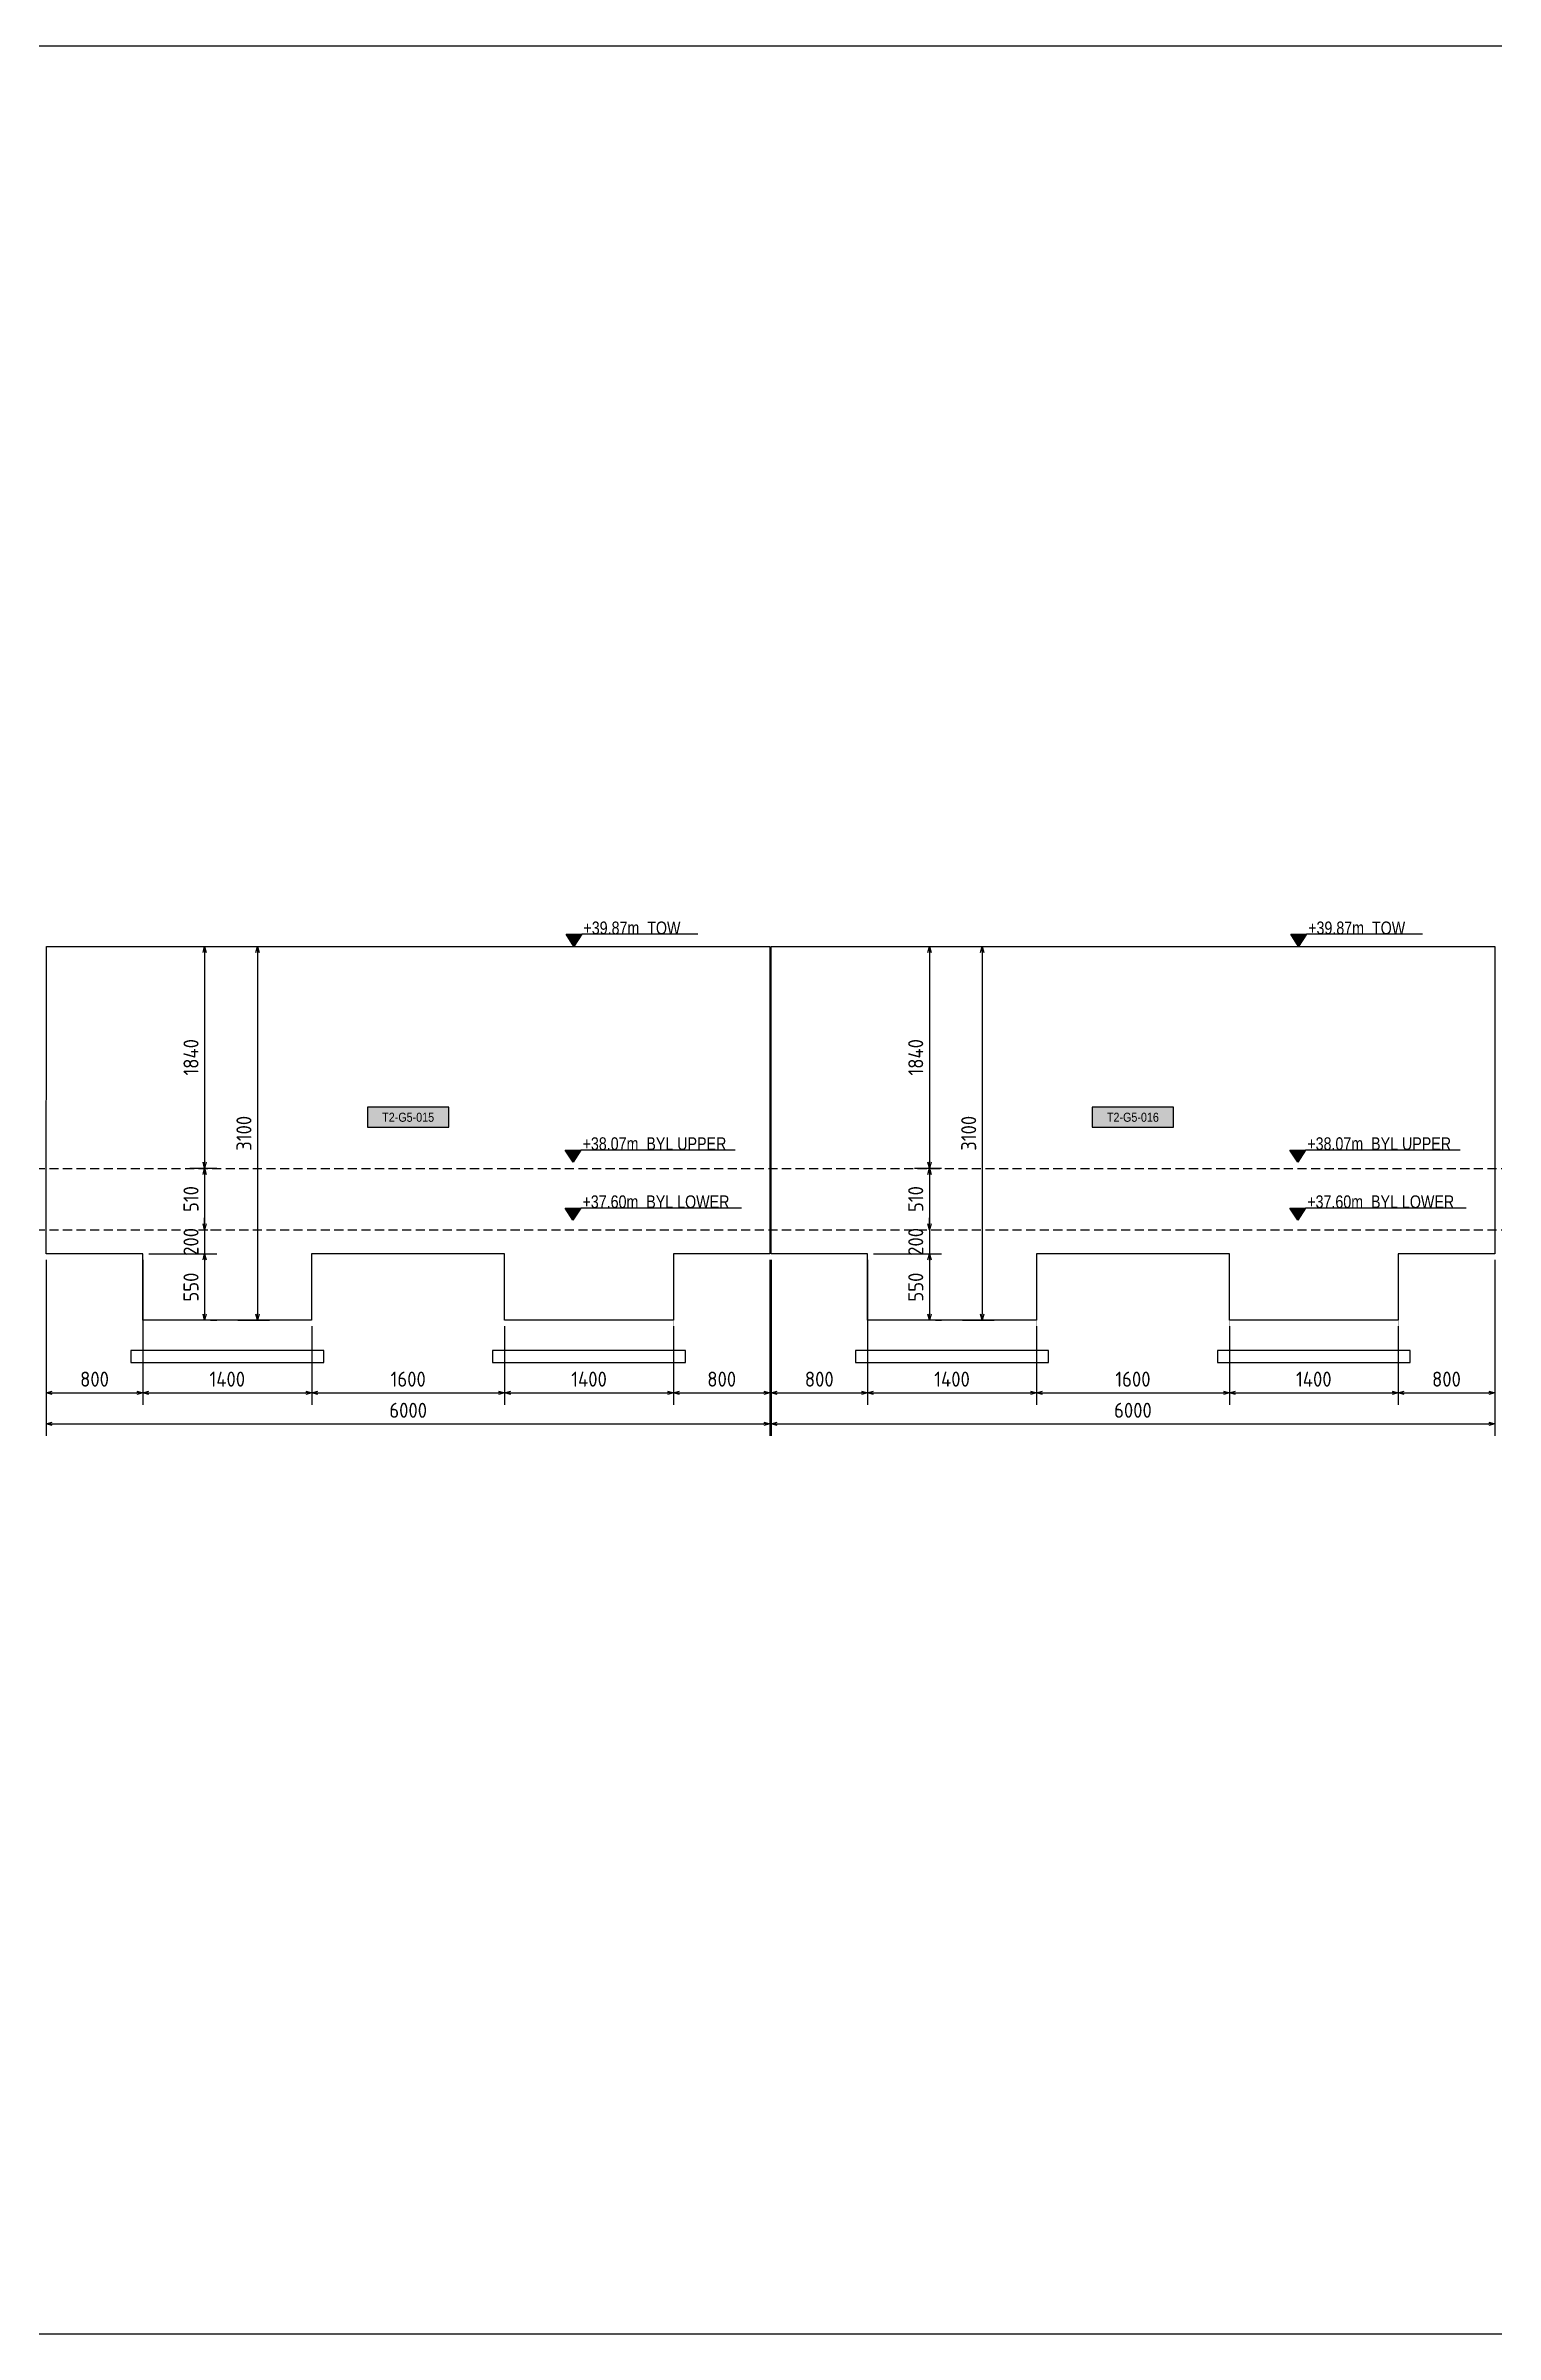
# Model space of a CAD drawing. Header units: centimetres. Extents: x -6122352 to 4157695, y -1694241 to 1947892.
# Drawn here: x 3408077 to 3420097, y 760801 to 779771 of the extents above; entities that cross this region are included whole.
import ezdxf
from ezdxf.enums import TextEntityAlignment as Align

# ---------------------------------------------------------------- set-up
doc = ezdxf.new("R2010")
doc.units = ezdxf.units.CM
doc.header["$MEASUREMENT"] = 0
doc.header["$PDMODE"] = 66
doc.header["$PDSIZE"] = 100
doc.linetypes.add('DASHED2', pattern=[0.375, 0.25, -0.125])
doc.linetypes.add('HIDDEN', pattern=[0.375, 0.25, -0.125])
for name, color, linetype in [('00-MI-DIM', 7, 'Continuous'), ('@MI-TYPE-02', 6, 'Continuous'), ('JML-Dimension', 1, 'Continuous'), ('PANEL-TAGS', 7, 'Continuous'), ('SECTION', 130, 'Continuous')]:
    doc.layers.add(name, color=color, linetype=linetype)
doc.styles.add('PANELTAG_STYLE', font='arial.ttf')
doc.styles.add('Schueco-BEMSTIL', font='isocpeur.ttf', dxfattribs={"width": 0.9})
doc.styles.add('txt-Pisa-std', font='arial.ttf', dxfattribs={"width": 0.8})
doc.dimstyles.new('MI- JWC-TXT-2.5 MM', dxfattribs={"dimscale": 1.5, "dimtxt": 2.5, "dimasz": 1, "dimexe": 2, "dimexo": 1, "dimgap": 1, "dimtad": 1, "dimdec": 0, "dimdsep": 46, "dimtxsty": 'Schueco-BEMSTIL', "dimblk": 'OPEN30', "dimcen": 0, "dimdle": 2, "dimclrd": 140, "dimclre": 8, "dimclrt": 40, "dimadec": 0, "dimazin": 2, "dimtfac": 1, "dimtdec": 0, "dimtix": 1, "dimtmove": 2, "dimatfit": 3, "dimldrblk": 'OPEN', "dimfxl": 2, "dimlwd": -1, "dimlwe": -1, "dimarcsym": 0})

# ---------------------------------------------------------------- blocks, each defined once
blk = doc.blocks.new('*U1106')
at = {"layer": 'JML-Dimension'}
h = blk.add_hatch(color=10, dxfattribs=at)
h.dxf.hatch_style = 1
h.paths.add_polyline_path([(0, 0), (-1.54, 2.37), (1.54, 2.37)])
blk.add_line((24.31, 2.37), (1.54, 2.37), dxfattribs=at)
blk.add_lwpolyline([(0, 0), (-1.54, 2.37), (1.54, 2.37), (0, 0)], dxfattribs=at)
at = {"color": 5, "style": 'txt-Pisa-std', "width": 0.8}
blk.add_attdef('+0.0', text='', height=2.5, dxfattribs=at).set_placement((1.87, 2.37), align=Align.BOTTOM_LEFT)
blk = doc.blocks.new('*U1108')
at = {"layer": 'JML-Dimension'}
h = blk.add_hatch(color=10, dxfattribs=at)
h.dxf.hatch_style = 1
h.paths.add_polyline_path([(0, 0), (-1.54, 2.37), (1.54, 2.37)])
blk.add_line((31.81, 2.37), (1.54, 2.37), dxfattribs=at)
blk.add_lwpolyline([(0, 0), (-1.54, 2.37), (1.54, 2.37), (0, 0)], dxfattribs=at)
at = {"color": 5, "style": 'txt-Pisa-std', "width": 0.8}
blk.add_attdef('+0.0', text='', height=2.5, dxfattribs=at).set_placement((1.87, 2.37), align=Align.BOTTOM_LEFT)
blk = doc.blocks.new('*U1107')
at = {"layer": 'JML-Dimension'}
h = blk.add_hatch(color=10, dxfattribs=at)
h.dxf.hatch_style = 1
h.paths.add_polyline_path([(0, 0), (-1.54, 2.37), (1.54, 2.37)])
blk.add_line((33.03, 2.37), (1.54, 2.37), dxfattribs=at)
blk.add_lwpolyline([(0, 0), (-1.54, 2.37), (1.54, 2.37), (0, 0)], dxfattribs=at)
at = {"color": 5, "style": 'txt-Pisa-std', "width": 0.8}
blk.add_attdef('+0.0', text='', height=2.5, dxfattribs=at).set_placement((1.87, 2.37), align=Align.BOTTOM_LEFT)
blk = doc.blocks.new('_Open30')
at = {"color": 0, "linetype": 'ByBlock', "lineweight": -2}
for p, q in [((-1, 0.27), (0, 0)), ((0, 0), (-1, -0.27)), ((0, 0), (-1, 0))]:
    blk.add_line(p, q, dxfattribs=at)
blk = doc.blocks.new('*D1269')
at = {"layer": '00-MI-DIM', "color": 8, "transparency": 16777216}
for p, q in [((3409669, 772306), (3409932, 772306)), ((3409669, 769206), (3409932, 769206))]:
    blk.add_line(p, q, dxfattribs=at)
at = {"layer": '00-MI-DIM', "color": 140, "transparency": 16777216}
blk.add_line((3409832, 772256), (3409832, 769256), dxfattribs=at)
at = {"layer": 'Defpoints', "color": 0, "transparency": 16777216}
for p in [(3409619, 772306), (3409619, 769206), (3409832, 769206)]:
    blk.add_point(p, dxfattribs=at)
at = {"layer": '00-MI-DIM', "color": 140, "transparency": 16777216, "xscale": 50, "yscale": 50, "zscale": 50}
for p, rotation in [((3409832, 772306), 90), ((3409832, 769206), 270)]:
    blk.add_blockref('_Open30', p, dxfattribs=dict(at, rotation=rotation))
at = {"layer": '00-MI-DIM', "color": 40, "transparency": 16777216, "insert": (3409720, 770756), "char_height": 125, "attachment_point": 5, "rotation": 90, "style": 'Schueco-BEMSTIL'}
blk.add_mtext('3100', dxfattribs=at)
blk = doc.blocks.new('_Open')
at = {"color": 0, "linetype": 'ByBlock', "lineweight": -2}
for p, q in [((-1, 0), (0, 0)), ((-1, 0), (0, 0)), ((0, 0), (-1, 0))]:
    blk.add_line(p, q, dxfattribs=at)
blk = doc.blocks.new('*D1270')
at = {"layer": '00-MI-DIM', "color": 8, "transparency": 16777216}
for p, q in [((3409272, 772306), (3409494, 772306)), ((3409272, 770466), (3409494, 770466))]:
    blk.add_line(p, q, dxfattribs=at)
at = {"layer": '00-MI-DIM', "color": 140, "transparency": 16777216}
blk.add_line((3409394, 772256), (3409394, 770516), dxfattribs=at)
at = {"layer": 'Defpoints', "color": 0, "transparency": 16777216}
for p in [(3409222, 772306), (3409222, 770466), (3409394, 770466)]:
    blk.add_point(p, dxfattribs=at)
at = {"layer": '00-MI-DIM', "color": 140, "transparency": 16777216, "xscale": 50, "yscale": 50, "zscale": 50}
for p, rotation in [((3409394, 772306), 90), ((3409394, 770466), 270)]:
    blk.add_blockref('_Open30', p, dxfattribs=dict(at, rotation=rotation))
at = {"layer": '00-MI-DIM', "color": 40, "transparency": 16777216, "insert": (3409281, 771386), "char_height": 125, "attachment_point": 5, "rotation": 90, "style": 'Schueco-BEMSTIL'}
blk.add_mtext('1840', dxfattribs=at)
blk = doc.blocks.new('*D1271')
at = {"layer": '00-MI-DIM', "color": 8, "transparency": 16777216}
for p, q in [((3409272, 770466), (3409494, 770466)), ((3409444, 769956), (3409494, 769956))]:
    blk.add_line(p, q, dxfattribs=at)
at = {"layer": '00-MI-DIM', "color": 140, "transparency": 16777216}
blk.add_line((3409394, 770416), (3409394, 770006), dxfattribs=at)
at = {"layer": 'Defpoints', "color": 0, "transparency": 16777216}
for p in [(3409222, 770466), (3409394, 769956), (3409394, 769956)]:
    blk.add_point(p, dxfattribs=at)
at = {"layer": '00-MI-DIM', "color": 140, "transparency": 16777216, "xscale": 50, "yscale": 50, "zscale": 50}
for p, rotation in [((3409394, 770466), 90), ((3409394, 769956), 270)]:
    blk.add_blockref('_Open30', p, dxfattribs=dict(at, rotation=rotation))
at = {"layer": '00-MI-DIM', "color": 40, "transparency": 16777216, "insert": (3409281, 770211), "char_height": 125, "attachment_point": 5, "rotation": 90, "style": 'Schueco-BEMSTIL'}
blk.add_mtext('510', dxfattribs=at)
blk = doc.blocks.new('*D1272')
at = {"layer": '00-MI-DIM', "color": 140, "transparency": 16777216}
for p, q in [((3409394, 770006), (3409394, 770056)), ((3409394, 769956), (3409394, 769756)), ((3409394, 769706), (3409394, 769656))]:
    blk.add_line(p, q, dxfattribs=at)
at = {"layer": '00-MI-DIM', "color": 8, "transparency": 16777216}
for p, q in [((3409444, 769956), (3409494, 769956)), ((3408932, 769756), (3409494, 769756))]:
    blk.add_line(p, q, dxfattribs=at)
at = {"layer": 'Defpoints', "color": 0, "transparency": 16777216}
for p in [(3409394, 769956), (3408882, 769756), (3409394, 769756)]:
    blk.add_point(p, dxfattribs=at)
at = {"layer": '00-MI-DIM', "color": 140, "transparency": 16777216, "xscale": 50, "yscale": 50, "zscale": 50}
for p, rotation in [((3409394, 769956), 270), ((3409394, 769756), 90)]:
    blk.add_blockref('_Open30', p, dxfattribs=dict(at, rotation=rotation))
at = {"layer": '00-MI-DIM', "color": 40, "transparency": 16777216, "insert": (3409281, 769856), "char_height": 125, "attachment_point": 5, "rotation": 90, "style": 'Schueco-BEMSTIL'}
blk.add_mtext('200', dxfattribs=at)
blk = doc.blocks.new('*D1273')
at = {"layer": '00-MI-DIM', "color": 8, "transparency": 16777216}
for p, q in [((3408932, 769756), (3409494, 769756)), ((3409444, 769206), (3409494, 769206))]:
    blk.add_line(p, q, dxfattribs=at)
at = {"layer": '00-MI-DIM', "color": 140, "transparency": 16777216}
blk.add_line((3409394, 769706), (3409394, 769256), dxfattribs=at)
at = {"layer": 'Defpoints', "color": 0, "transparency": 16777216}
for p in [(3408882, 769756), (3409394, 769206), (3409394, 769206)]:
    blk.add_point(p, dxfattribs=at)
at = {"layer": '00-MI-DIM', "color": 140, "transparency": 16777216, "xscale": 50, "yscale": 50, "zscale": 50}
for p, rotation in [((3409394, 769756), 90), ((3409394, 769206), 270)]:
    blk.add_blockref('_Open30', p, dxfattribs=dict(at, rotation=rotation))
at = {"layer": '00-MI-DIM', "color": 40, "transparency": 16777216, "insert": (3409281, 769481), "char_height": 125, "attachment_point": 5, "rotation": 90, "style": 'Schueco-BEMSTIL'}
blk.add_mtext('550', dxfattribs=at)
blk = doc.blocks.new('*D1274')
at = {"layer": '00-MI-DIM', "color": 8, "transparency": 16777216}
for p, q in [((3408081, 769706), (3408081, 768505)), ((3408882, 769706), (3408882, 768505))]:
    blk.add_line(p, q, dxfattribs=at)
at = {"layer": '00-MI-DIM', "color": 140, "transparency": 16777216}
blk.add_line((3408131, 768605), (3408832, 768605), dxfattribs=at)
at = {"layer": 'Defpoints', "color": 0, "transparency": 16777216}
for p in [(3408081, 769756), (3408882, 769756), (3408882, 768605)]:
    blk.add_point(p, dxfattribs=at)
at = {"layer": '00-MI-DIM', "color": 140, "transparency": 16777216, "xscale": 50, "yscale": 50, "zscale": 50, "rotation": 180}
blk.add_blockref('_Open30', (3408081, 768605), dxfattribs=at)
at = {"layer": '00-MI-DIM', "color": 140, "transparency": 16777216, "xscale": 50, "yscale": 50, "zscale": 50}
blk.add_blockref('_Open30', (3408882, 768605), dxfattribs=at)
at = {"layer": '00-MI-DIM', "color": 40, "transparency": 16777216, "insert": (3408481, 768718), "char_height": 125, "attachment_point": 5, "style": 'Schueco-BEMSTIL'}
blk.add_mtext('800', dxfattribs=at)
blk = doc.blocks.new('*D1275')
at = {"layer": '00-MI-DIM', "color": 8, "transparency": 16777216}
for p, q in [((3408882, 769706), (3408882, 768505)), ((3410282, 769156), (3410282, 768505))]:
    blk.add_line(p, q, dxfattribs=at)
at = {"layer": '00-MI-DIM', "color": 140, "transparency": 16777216}
blk.add_line((3408932, 768605), (3410232, 768605), dxfattribs=at)
at = {"layer": 'Defpoints', "color": 0, "transparency": 16777216}
for p in [(3408882, 769756), (3410282, 769206), (3410282, 768605)]:
    blk.add_point(p, dxfattribs=at)
at = {"layer": '00-MI-DIM', "color": 140, "transparency": 16777216, "xscale": 50, "yscale": 50, "zscale": 50, "rotation": 180}
blk.add_blockref('_Open30', (3408882, 768605), dxfattribs=at)
at = {"layer": '00-MI-DIM', "color": 140, "transparency": 16777216, "xscale": 50, "yscale": 50, "zscale": 50}
blk.add_blockref('_Open30', (3410282, 768605), dxfattribs=at)
at = {"layer": '00-MI-DIM', "color": 40, "transparency": 16777216, "insert": (3409582, 768718), "char_height": 125, "attachment_point": 5, "style": 'Schueco-BEMSTIL'}
blk.add_mtext('1400', dxfattribs=at)
blk = doc.blocks.new('*D1276')
at = {"layer": '00-MI-DIM', "color": 8, "transparency": 16777216}
for p, q in [((3410282, 769156), (3410282, 768505)), ((3411882, 769156), (3411882, 768505))]:
    blk.add_line(p, q, dxfattribs=at)
at = {"layer": '00-MI-DIM', "color": 140, "transparency": 16777216}
blk.add_line((3410332, 768605), (3411832, 768605), dxfattribs=at)
at = {"layer": 'Defpoints', "color": 0, "transparency": 16777216}
for p in [(3410282, 769206), (3411882, 769206), (3411882, 768605)]:
    blk.add_point(p, dxfattribs=at)
at = {"layer": '00-MI-DIM', "color": 140, "transparency": 16777216, "xscale": 50, "yscale": 50, "zscale": 50, "rotation": 180}
blk.add_blockref('_Open30', (3410282, 768605), dxfattribs=at)
at = {"layer": '00-MI-DIM', "color": 140, "transparency": 16777216, "xscale": 50, "yscale": 50, "zscale": 50}
blk.add_blockref('_Open30', (3411882, 768605), dxfattribs=at)
at = {"layer": '00-MI-DIM', "color": 40, "transparency": 16777216, "insert": (3411082, 768718), "char_height": 125, "attachment_point": 5, "style": 'Schueco-BEMSTIL'}
blk.add_mtext('1600', dxfattribs=at)
blk = doc.blocks.new('*D1277')
at = {"layer": '00-MI-DIM', "color": 8, "transparency": 16777216}
for p, q in [((3411882, 769156), (3411882, 768505)), ((3413282, 769156), (3413282, 768505))]:
    blk.add_line(p, q, dxfattribs=at)
at = {"layer": '00-MI-DIM', "color": 140, "transparency": 16777216}
blk.add_line((3411932, 768605), (3413232, 768605), dxfattribs=at)
at = {"layer": 'Defpoints', "color": 0, "transparency": 16777216}
for p in [(3411882, 769206), (3413282, 769206), (3413282, 768605)]:
    blk.add_point(p, dxfattribs=at)
at = {"layer": '00-MI-DIM', "color": 140, "transparency": 16777216, "xscale": 50, "yscale": 50, "zscale": 50, "rotation": 180}
blk.add_blockref('_Open30', (3411882, 768605), dxfattribs=at)
at = {"layer": '00-MI-DIM', "color": 140, "transparency": 16777216, "xscale": 50, "yscale": 50, "zscale": 50}
blk.add_blockref('_Open30', (3413282, 768605), dxfattribs=at)
at = {"layer": '00-MI-DIM', "color": 40, "transparency": 16777216, "insert": (3412582, 768718), "char_height": 125, "attachment_point": 5, "style": 'Schueco-BEMSTIL'}
blk.add_mtext('1400', dxfattribs=at)
blk = doc.blocks.new('*D1278')
at = {"layer": '00-MI-DIM', "color": 8, "transparency": 16777216}
for p, q in [((3414082, 769706), (3414082, 768505)), ((3413282, 769156), (3413282, 768505))]:
    blk.add_line(p, q, dxfattribs=at)
at = {"layer": '00-MI-DIM', "color": 140, "transparency": 16777216}
blk.add_line((3413332, 768605), (3414032, 768605), dxfattribs=at)
at = {"layer": 'Defpoints', "color": 0, "transparency": 16777216}
for p in [(3414082, 769756), (3413282, 769206), (3414082, 768605)]:
    blk.add_point(p, dxfattribs=at)
at = {"layer": '00-MI-DIM', "color": 140, "transparency": 16777216, "xscale": 50, "yscale": 50, "zscale": 50, "rotation": 180}
blk.add_blockref('_Open30', (3413282, 768605), dxfattribs=at)
at = {"layer": '00-MI-DIM', "color": 140, "transparency": 16777216, "xscale": 50, "yscale": 50, "zscale": 50}
blk.add_blockref('_Open30', (3414082, 768605), dxfattribs=at)
at = {"layer": '00-MI-DIM', "color": 40, "transparency": 16777216, "insert": (3413682, 768718), "char_height": 125, "attachment_point": 5, "style": 'Schueco-BEMSTIL'}
blk.add_mtext('800', dxfattribs=at)
blk = doc.blocks.new('*D1279')
at = {"layer": '00-MI-DIM', "color": 8, "transparency": 16777216}
for p, q in [((3408081, 769706), (3408081, 768247)), ((3414082, 769706), (3414082, 768247))]:
    blk.add_line(p, q, dxfattribs=at)
at = {"layer": '00-MI-DIM', "color": 140, "transparency": 16777216}
blk.add_line((3408131, 768347), (3414032, 768347), dxfattribs=at)
at = {"layer": 'Defpoints', "color": 0, "transparency": 16777216}
for p in [(3408081, 769756), (3414082, 769756), (3414082, 768347)]:
    blk.add_point(p, dxfattribs=at)
at = {"layer": '00-MI-DIM', "color": 140, "transparency": 16777216, "xscale": 50, "yscale": 50, "zscale": 50, "rotation": 180}
blk.add_blockref('_Open30', (3408081, 768347), dxfattribs=at)
at = {"layer": '00-MI-DIM', "color": 140, "transparency": 16777216, "xscale": 50, "yscale": 50, "zscale": 50}
blk.add_blockref('_Open30', (3414082, 768347), dxfattribs=at)
at = {"layer": '00-MI-DIM', "color": 40, "transparency": 16777216, "insert": (3411082, 768460), "char_height": 125, "attachment_point": 5, "style": 'Schueco-BEMSTIL'}
blk.add_mtext('6000', dxfattribs=at)
blk = doc.blocks.new('*D1280')
at = {"layer": '00-MI-DIM', "color": 8, "transparency": 16777216}
for p, q in [((3415679, 772306), (3415942, 772306)), ((3415679, 769206), (3415942, 769206))]:
    blk.add_line(p, q, dxfattribs=at)
at = {"layer": '00-MI-DIM', "color": 140, "transparency": 16777216}
blk.add_line((3415842, 772256), (3415842, 769256), dxfattribs=at)
at = {"layer": 'Defpoints', "color": 0, "transparency": 16777216}
for p in [(3415629, 772306), (3415629, 769206), (3415842, 769206)]:
    blk.add_point(p, dxfattribs=at)
at = {"layer": '00-MI-DIM', "color": 140, "transparency": 16777216, "xscale": 50, "yscale": 50, "zscale": 50}
for p, rotation in [((3415842, 772306), 90), ((3415842, 769206), 270)]:
    blk.add_blockref('_Open30', p, dxfattribs=dict(at, rotation=rotation))
at = {"layer": '00-MI-DIM', "color": 40, "transparency": 16777216, "insert": (3415730, 770756), "char_height": 125, "attachment_point": 5, "rotation": 90, "style": 'Schueco-BEMSTIL'}
blk.add_mtext('3100', dxfattribs=at)
blk = doc.blocks.new('*D1281')
at = {"layer": '00-MI-DIM', "color": 8, "transparency": 16777216}
for p, q in [((3415282, 772306), (3415504, 772306)), ((3415282, 770466), (3415504, 770466))]:
    blk.add_line(p, q, dxfattribs=at)
at = {"layer": '00-MI-DIM', "color": 140, "transparency": 16777216}
blk.add_line((3415404, 772256), (3415404, 770516), dxfattribs=at)
at = {"layer": 'Defpoints', "color": 0, "transparency": 16777216}
for p in [(3415232, 772306), (3415232, 770466), (3415404, 770466)]:
    blk.add_point(p, dxfattribs=at)
at = {"layer": '00-MI-DIM', "color": 140, "transparency": 16777216, "xscale": 50, "yscale": 50, "zscale": 50}
for p, rotation in [((3415404, 772306), 90), ((3415404, 770466), 270)]:
    blk.add_blockref('_Open30', p, dxfattribs=dict(at, rotation=rotation))
at = {"layer": '00-MI-DIM', "color": 40, "transparency": 16777216, "insert": (3415291, 771386), "char_height": 125, "attachment_point": 5, "rotation": 90, "style": 'Schueco-BEMSTIL'}
blk.add_mtext('1840', dxfattribs=at)
blk = doc.blocks.new('*D1282')
at = {"layer": '00-MI-DIM', "color": 8, "transparency": 16777216}
for p, q in [((3415282, 770466), (3415504, 770466)), ((3415454, 769956), (3415504, 769956))]:
    blk.add_line(p, q, dxfattribs=at)
at = {"layer": '00-MI-DIM', "color": 140, "transparency": 16777216}
blk.add_line((3415404, 770416), (3415404, 770006), dxfattribs=at)
at = {"layer": 'Defpoints', "color": 0, "transparency": 16777216}
for p in [(3415232, 770466), (3415404, 769956), (3415404, 769956)]:
    blk.add_point(p, dxfattribs=at)
at = {"layer": '00-MI-DIM', "color": 140, "transparency": 16777216, "xscale": 50, "yscale": 50, "zscale": 50}
for p, rotation in [((3415404, 770466), 90), ((3415404, 769956), 270)]:
    blk.add_blockref('_Open30', p, dxfattribs=dict(at, rotation=rotation))
at = {"layer": '00-MI-DIM', "color": 40, "transparency": 16777216, "insert": (3415291, 770211), "char_height": 125, "attachment_point": 5, "rotation": 90, "style": 'Schueco-BEMSTIL'}
blk.add_mtext('510', dxfattribs=at)
blk = doc.blocks.new('*D1283')
at = {"layer": '00-MI-DIM', "color": 140, "transparency": 16777216}
for p, q in [((3415404, 770006), (3415404, 770056)), ((3415404, 769956), (3415404, 769756)), ((3415404, 769706), (3415404, 769656))]:
    blk.add_line(p, q, dxfattribs=at)
at = {"layer": '00-MI-DIM', "color": 8, "transparency": 16777216}
for p, q in [((3415454, 769956), (3415504, 769956)), ((3414942, 769756), (3415504, 769756))]:
    blk.add_line(p, q, dxfattribs=at)
at = {"layer": 'Defpoints', "color": 0, "transparency": 16777216}
for p in [(3415404, 769956), (3414892, 769756), (3415404, 769756)]:
    blk.add_point(p, dxfattribs=at)
at = {"layer": '00-MI-DIM', "color": 140, "transparency": 16777216, "xscale": 50, "yscale": 50, "zscale": 50}
for p, rotation in [((3415404, 769956), 270), ((3415404, 769756), 90)]:
    blk.add_blockref('_Open30', p, dxfattribs=dict(at, rotation=rotation))
at = {"layer": '00-MI-DIM', "color": 40, "transparency": 16777216, "insert": (3415291, 769856), "char_height": 125, "attachment_point": 5, "rotation": 90, "style": 'Schueco-BEMSTIL'}
blk.add_mtext('200', dxfattribs=at)
blk = doc.blocks.new('*D1284')
at = {"layer": '00-MI-DIM', "color": 8, "transparency": 16777216}
for p, q in [((3414942, 769756), (3415504, 769756)), ((3415454, 769206), (3415504, 769206))]:
    blk.add_line(p, q, dxfattribs=at)
at = {"layer": '00-MI-DIM', "color": 140, "transparency": 16777216}
blk.add_line((3415404, 769706), (3415404, 769256), dxfattribs=at)
at = {"layer": 'Defpoints', "color": 0, "transparency": 16777216}
for p in [(3414892, 769756), (3415404, 769206), (3415404, 769206)]:
    blk.add_point(p, dxfattribs=at)
at = {"layer": '00-MI-DIM', "color": 140, "transparency": 16777216, "xscale": 50, "yscale": 50, "zscale": 50}
for p, rotation in [((3415404, 769756), 90), ((3415404, 769206), 270)]:
    blk.add_blockref('_Open30', p, dxfattribs=dict(at, rotation=rotation))
at = {"layer": '00-MI-DIM', "color": 40, "transparency": 16777216, "insert": (3415291, 769481), "char_height": 125, "attachment_point": 5, "rotation": 90, "style": 'Schueco-BEMSTIL'}
blk.add_mtext('550', dxfattribs=at)
blk = doc.blocks.new('*D1285')
at = {"layer": '00-MI-DIM', "color": 8, "transparency": 16777216}
for p, q in [((3414091, 769706), (3414091, 768505)), ((3414892, 769706), (3414892, 768505))]:
    blk.add_line(p, q, dxfattribs=at)
at = {"layer": '00-MI-DIM', "color": 140, "transparency": 16777216}
blk.add_line((3414141, 768605), (3414842, 768605), dxfattribs=at)
at = {"layer": 'Defpoints', "color": 0, "transparency": 16777216}
for p in [(3414091, 769756), (3414892, 769756), (3414892, 768605)]:
    blk.add_point(p, dxfattribs=at)
at = {"layer": '00-MI-DIM', "color": 140, "transparency": 16777216, "xscale": 50, "yscale": 50, "zscale": 50, "rotation": 180}
blk.add_blockref('_Open30', (3414091, 768605), dxfattribs=at)
at = {"layer": '00-MI-DIM', "color": 140, "transparency": 16777216, "xscale": 50, "yscale": 50, "zscale": 50}
blk.add_blockref('_Open30', (3414892, 768605), dxfattribs=at)
at = {"layer": '00-MI-DIM', "color": 40, "transparency": 16777216, "insert": (3414491, 768718), "char_height": 125, "attachment_point": 5, "style": 'Schueco-BEMSTIL'}
blk.add_mtext('800', dxfattribs=at)
blk = doc.blocks.new('*D1286')
at = {"layer": '00-MI-DIM', "color": 8, "transparency": 16777216}
for p, q in [((3414892, 769706), (3414892, 768505)), ((3416292, 769156), (3416292, 768505))]:
    blk.add_line(p, q, dxfattribs=at)
at = {"layer": '00-MI-DIM', "color": 140, "transparency": 16777216}
blk.add_line((3414942, 768605), (3416242, 768605), dxfattribs=at)
at = {"layer": 'Defpoints', "color": 0, "transparency": 16777216}
for p in [(3414892, 769756), (3416292, 769206), (3416292, 768605)]:
    blk.add_point(p, dxfattribs=at)
at = {"layer": '00-MI-DIM', "color": 140, "transparency": 16777216, "xscale": 50, "yscale": 50, "zscale": 50, "rotation": 180}
blk.add_blockref('_Open30', (3414892, 768605), dxfattribs=at)
at = {"layer": '00-MI-DIM', "color": 140, "transparency": 16777216, "xscale": 50, "yscale": 50, "zscale": 50}
blk.add_blockref('_Open30', (3416292, 768605), dxfattribs=at)
at = {"layer": '00-MI-DIM', "color": 40, "transparency": 16777216, "insert": (3415592, 768718), "char_height": 125, "attachment_point": 5, "style": 'Schueco-BEMSTIL'}
blk.add_mtext('1400', dxfattribs=at)
blk = doc.blocks.new('*D1287')
at = {"layer": '00-MI-DIM', "color": 8, "transparency": 16777216}
for p, q in [((3416292, 769156), (3416292, 768505)), ((3417892, 769156), (3417892, 768505))]:
    blk.add_line(p, q, dxfattribs=at)
at = {"layer": '00-MI-DIM', "color": 140, "transparency": 16777216}
blk.add_line((3416342, 768605), (3417842, 768605), dxfattribs=at)
at = {"layer": 'Defpoints', "color": 0, "transparency": 16777216}
for p in [(3416292, 769206), (3417892, 769206), (3417892, 768605)]:
    blk.add_point(p, dxfattribs=at)
at = {"layer": '00-MI-DIM', "color": 140, "transparency": 16777216, "xscale": 50, "yscale": 50, "zscale": 50, "rotation": 180}
blk.add_blockref('_Open30', (3416292, 768605), dxfattribs=at)
at = {"layer": '00-MI-DIM', "color": 140, "transparency": 16777216, "xscale": 50, "yscale": 50, "zscale": 50}
blk.add_blockref('_Open30', (3417892, 768605), dxfattribs=at)
at = {"layer": '00-MI-DIM', "color": 40, "transparency": 16777216, "insert": (3417092, 768718), "char_height": 125, "attachment_point": 5, "style": 'Schueco-BEMSTIL'}
blk.add_mtext('1600', dxfattribs=at)
blk = doc.blocks.new('*D1288')
at = {"layer": '00-MI-DIM', "color": 8, "transparency": 16777216}
for p, q in [((3417892, 769156), (3417892, 768505)), ((3419292, 769156), (3419292, 768505))]:
    blk.add_line(p, q, dxfattribs=at)
at = {"layer": '00-MI-DIM', "color": 140, "transparency": 16777216}
blk.add_line((3417942, 768605), (3419242, 768605), dxfattribs=at)
at = {"layer": 'Defpoints', "color": 0, "transparency": 16777216}
for p in [(3417892, 769206), (3419292, 769206), (3419292, 768605)]:
    blk.add_point(p, dxfattribs=at)
at = {"layer": '00-MI-DIM', "color": 140, "transparency": 16777216, "xscale": 50, "yscale": 50, "zscale": 50, "rotation": 180}
blk.add_blockref('_Open30', (3417892, 768605), dxfattribs=at)
at = {"layer": '00-MI-DIM', "color": 140, "transparency": 16777216, "xscale": 50, "yscale": 50, "zscale": 50}
blk.add_blockref('_Open30', (3419292, 768605), dxfattribs=at)
at = {"layer": '00-MI-DIM', "color": 40, "transparency": 16777216, "insert": (3418592, 768718), "char_height": 125, "attachment_point": 5, "style": 'Schueco-BEMSTIL'}
blk.add_mtext('1400', dxfattribs=at)
blk = doc.blocks.new('*D1289')
at = {"layer": '00-MI-DIM', "color": 8, "transparency": 16777216}
for p, q in [((3420092, 769706), (3420092, 768505)), ((3419292, 769156), (3419292, 768505))]:
    blk.add_line(p, q, dxfattribs=at)
at = {"layer": '00-MI-DIM', "color": 140, "transparency": 16777216}
blk.add_line((3419342, 768605), (3420042, 768605), dxfattribs=at)
at = {"layer": 'Defpoints', "color": 0, "transparency": 16777216}
for p in [(3420092, 769756), (3419292, 769206), (3420092, 768605)]:
    blk.add_point(p, dxfattribs=at)
at = {"layer": '00-MI-DIM', "color": 140, "transparency": 16777216, "xscale": 50, "yscale": 50, "zscale": 50, "rotation": 180}
blk.add_blockref('_Open30', (3419292, 768605), dxfattribs=at)
at = {"layer": '00-MI-DIM', "color": 140, "transparency": 16777216, "xscale": 50, "yscale": 50, "zscale": 50}
blk.add_blockref('_Open30', (3420092, 768605), dxfattribs=at)
at = {"layer": '00-MI-DIM', "color": 40, "transparency": 16777216, "insert": (3419692, 768718), "char_height": 125, "attachment_point": 5, "style": 'Schueco-BEMSTIL'}
blk.add_mtext('800', dxfattribs=at)
blk = doc.blocks.new('*D1290')
at = {"layer": '00-MI-DIM', "color": 8, "transparency": 16777216}
for p, q in [((3414091, 769706), (3414091, 768247)), ((3420092, 769706), (3420092, 768247))]:
    blk.add_line(p, q, dxfattribs=at)
at = {"layer": '00-MI-DIM', "color": 140, "transparency": 16777216}
blk.add_line((3414141, 768347), (3420042, 768347), dxfattribs=at)
at = {"layer": 'Defpoints', "color": 0, "transparency": 16777216}
for p in [(3414091, 769756), (3420092, 769756), (3420092, 768347)]:
    blk.add_point(p, dxfattribs=at)
at = {"layer": '00-MI-DIM', "color": 140, "transparency": 16777216, "xscale": 50, "yscale": 50, "zscale": 50, "rotation": 180}
blk.add_blockref('_Open30', (3414091, 768347), dxfattribs=at)
at = {"layer": '00-MI-DIM', "color": 140, "transparency": 16777216, "xscale": 50, "yscale": 50, "zscale": 50}
blk.add_blockref('_Open30', (3420092, 768347), dxfattribs=at)
at = {"layer": '00-MI-DIM', "color": 40, "transparency": 16777216, "insert": (3417092, 768460), "char_height": 125, "attachment_point": 5, "style": 'Schueco-BEMSTIL'}
blk.add_mtext('6000', dxfattribs=at)
blk = doc.blocks.new('PANELTAG')
at = {"layer": 'PANEL-TAGS', "color": 1}
blk.add_lwpolyline([(-13.5, -3.3), (13.5, -3.3), (13.5, 3.3), (-13.5, 3.3)], close=True, dxfattribs=at)
at = {"layer": 'PANEL-TAGS', "color": 40, "true_color": 0xffd700}
blk.add_solid([(-13.5, -3.3), (13.5, -3.3), (-13.5, 3.3), (13.5, 3.3)], dxfattribs=at)
at = {"layer": 'PANEL-TAGS', "color": 5, "style": 'PANELTAG_STYLE', "width": 0.85}
blk.add_attdef('TAGNO', text='', height=3, dxfattribs=at).set_placement((0, 0), align=Align.MIDDLE)
blk = doc.blocks.new('T2-ELE FT')
at = {"color": 12, "linetype": 'HIDDEN', "ltscale": 5, "const_width": 2}
blk.add_lwpolyline([(30306558, 1676366), (30306558, 1676866), (30307958, 1676866), (30307958, 1676366)], dxfattribs=at)
at = {"color": 12, "ltscale": 20, "const_width": 2}
blk.add_lwpolyline([(30306558, 1676366), (30307958, 1676366), (30307958, 1676116), (30306558, 1676116)], close=True, dxfattribs=at)
at = {"color": 8, "ltscale": 20}
blk.add_lwpolyline([(30306458, 1676116), (30308058, 1676116), (30308058, 1676016), (30306458, 1676016)], close=True, dxfattribs=at)

msp = doc.modelspace()

# ---------------------------------------------------------------- linework, layer by layer
at = {"layer": '00-MI-DIM', "color": 6}
msp.add_lwpolyline([(3287503.15085, 779771.48504), (3558622.67476, 779771.48504), (3558622.67476, 760800.78134), (3287503.15085, 760800.78134)], close=True, dxfattribs=at)
at = {"layer": '@MI-TYPE-02', "color": 30}
for points in [[(3408081.98591, 772305.88762), (3414081.7694, 772305.84292), (3414081.7694, 769755.89772), (3413281.80692, 769755.89772), (3413281.80692, 769205.89772), (3411881.80692, 769205.89772), (3411881.80692, 769755.89772), (3410281.5194, 769755.89772), (3410281.5194, 769205.89772), (3408881.5194, 769205.89772), (3408881.5194, 769755.89772), (3408081.27343, 769755.94242), (3408081.98591, 772305.88762)], [(3414091.98591, 772305.93232), (3420091.7694, 772305.88762), (3420091.7694, 769755.94242), (3419291.80692, 769755.94242), (3419291.80692, 769205.94242), (3417891.80692, 769205.94242), (3417891.80692, 769755.94242), (3416291.5194, 769755.94242), (3416291.5194, 769205.94242), (3414891.5194, 769205.94242), (3414891.5194, 769755.94242), (3414091.27343, 769755.98712), (3414091.98591, 772305.93232)]]:
    msp.add_lwpolyline(points, dxfattribs=at)
at = {"layer": '@MI-TYPE-02', "color": 160, "linetype": 'DASHED2', "ltscale": 300}
for points in [[(3384031.7694, 770465.70886), (3426205.7694, 770465.70886)], [(3384031.7694, 769955.70886), (3426205.7694, 769955.70886)]]:
    msp.add_lwpolyline(points, dxfattribs=at)

# ---------------------------------------------------------------- block references
at = {"color": 2, "xscale": -1}
for p in [(33716839.68096, -907159.97604), (33719839.96848, -907160.02074), (33722849.68096, -907159.93134), (33725849.96848, -907159.97604)]:
    msp.add_blockref('T2-ELE FT', p, dxfattribs=at)
at = {"layer": 'PANEL-TAGS', "color": 30}
ref = msp.add_blockref('PANELTAG', (3411081.69114, 770889.11677), dxfattribs=dict(at, xscale=25, yscale=25, zscale=25))
ref.add_attrib('TAGNO', 'T2-G5-015', dxfattribs={"color": 5, "height": 75, "style": 'PANELTAG_STYLE', "width": 0.85}).set_placement((3411081.69114, 770889.11677), align=Align.MIDDLE_CENTER)
ref = msp.add_blockref('PANELTAG', (3417091.69114, 770889.16147), dxfattribs=dict(at, xscale=25, yscale=25, zscale=25))
ref.add_attrib('TAGNO', 'T2-G5-016', dxfattribs={"color": 5, "height": 75, "style": 'PANELTAG_STYLE', "width": 0.85}).set_placement((3417091.69114, 770889.16147), align=Align.MIDDLE_CENTER)
at = {"layer": 'SECTION', "color": 6}
ref = msp.add_blockref('*U1106', (3412456.24655, 772305.70882), dxfattribs=dict(at, xscale=42.30147098076819, yscale=42.30147098076819, zscale=42.30147098076819))
ref.add_attrib('+0.0', '+39.87m  TOW', (3412535.37519, 772405.96589), dxfattribs={"layer": 'JML-Dimension', "color": 5, "height": 105.7536775, "style": 'txt-Pisa-std', "width": 0.8})
ref = msp.add_blockref('*U1106', (3418466.24655, 772305.75352), dxfattribs=dict(at, xscale=42.30147098076819, yscale=42.30147098076819, zscale=42.30147098076819))
ref.add_attrib('+0.0', '+39.87m  TOW', (3418545.37519, 772406.01058), dxfattribs={"layer": 'JML-Dimension', "color": 5, "height": 105.7536775, "style": 'txt-Pisa-std', "width": 0.8})
ref = msp.add_blockref('*U1108', (3412448.95306, 770516.90995), dxfattribs=dict(at, xscale=42.30147098076819, yscale=42.30147098076819, zscale=42.30147098076819))
ref.add_attrib('+0.0', '+38.07m  BYL UPPER', (3412528.0817, 770617.16702), dxfattribs={"layer": 'JML-Dimension', "color": 5, "height": 105.7536775, "style": 'txt-Pisa-std', "width": 0.8})
ref = msp.add_blockref('*U1108', (3418458.95306, 770516.95465), dxfattribs=dict(at, xscale=42.30147098076819, yscale=42.30147098076819, zscale=42.30147098076819))
ref.add_attrib('+0.0', '+38.07m  BYL UPPER', (3418538.0817, 770617.21172), dxfattribs={"layer": 'JML-Dimension', "color": 5, "height": 105.7536775, "style": 'txt-Pisa-std', "width": 0.8})
ref = msp.add_blockref('*U1107', (3412448.41305, 770035.70886), dxfattribs=dict(at, xscale=42.30147098076819, yscale=42.30147098076819, zscale=42.30147098076819))
ref.add_attrib('+0.0', '+37.60m  BYL LOWER', (3412527.5417, 770135.96593), dxfattribs={"layer": 'JML-Dimension', "color": 5, "height": 105.7536775, "style": 'txt-Pisa-std', "width": 0.8})
ref = msp.add_blockref('*U1107', (3418458.41305, 770035.75356), dxfattribs=dict(at, xscale=42.30147098076819, yscale=42.30147098076819, zscale=42.30147098076819))
ref.add_attrib('+0.0', '+37.60m  BYL LOWER', (3418537.5417, 770136.01063), dxfattribs={"layer": 'JML-Dimension', "color": 5, "height": 105.7536775, "style": 'txt-Pisa-std', "width": 0.8})

# ---------------------------------------------------------------- dimensions: what is measured, and where the dimension line sits
at = {"layer": '00-MI-DIM', "color": 30}
for base, p1, p2, picture, middle in [((3409393.69275, 770465.70886), (3409221.94057, 772305.87912), (3409221.94057, 770465.70886), '*D1270', (3409281.19275, 771385.79399)), ((3409832.29378, 769205.89772), (3409618.74003, 772305.87617), (3409618.74003, 769205.89772), '*D1269', (3409719.79378, 770755.88694)), ((3415403.69275, 770465.75356), (3415231.94057, 772305.92382), (3415231.94057, 770465.75356), '*D1281', (3415291.19275, 771385.83869)), ((3415842.29378, 769205.94242), (3415628.74003, 772305.92087), (3415628.74003, 769205.94242), '*D1280', (3415729.79378, 770755.93164)), ((3409393.69275, 769955.70886), (3409221.94057, 770465.70886), (3409393.69275, 769955.70886), '*D1271', (3409281.19275, 770210.70886)), ((3415403.69275, 769955.75356), (3415231.94057, 770465.75356), (3415403.69275, 769955.75356), '*D1282', (3415291.19275, 770210.75356)), ((3409393.69275, 769755.89772), (3409393.69275, 769955.70886), (3408881.5194, 769755.89772), '*D1272', (3409281.19275, 769855.80329)), ((3415403.69275, 769755.94242), (3415403.69275, 769955.75356), (3414891.5194, 769755.94242), '*D1283', (3415291.19275, 769855.84799)), ((3409393.69275, 769205.89772), (3408881.5194, 769755.89772), (3409393.69275, 769205.89772), '*D1273', (3409281.19275, 769480.89772)), ((3415403.69275, 769205.94242), (3414891.5194, 769755.94242), (3415403.69275, 769205.94242), '*D1284', (3415291.19275, 769480.94242))]:
    dim = msp.add_linear_dim(base=base, p1=p1, p2=p2, angle=90, dimstyle='MI- JWC-TXT-2.5 MM', dxfattribs=at)
    dim.commit()
    dim.dimension.update_dxf_attribs({"geometry": picture, "text_midpoint": middle})
for base, p1, p2, picture, middle in [((3408881.5194, 768605.26254), (3408081.27343, 769755.94242), (3408881.5194, 769755.89772), '*D1274', (3408481.39641, 768717.76254)), ((3414081.7694, 768347.2823), (3408081.27343, 769755.94242), (3414081.7694, 769755.89772), '*D1279', (3411081.52141, 768459.7823)), ((3410281.5194, 768605.26254), (3408881.5194, 769755.89772), (3410281.5194, 769205.89772), '*D1275', (3409581.5194, 768717.76254)), ((3414081.7694, 768605.26254), (3413281.80692, 769205.89772), (3414081.7694, 769755.89772), '*D1278', (3413681.78816, 768717.76254)), ((3414891.5194, 768605.30724), (3414091.27343, 769755.98712), (3414891.5194, 769755.94242), '*D1285', (3414491.39641, 768717.80724)), ((3420091.7694, 768347.327), (3414091.27343, 769755.98712), (3420091.7694, 769755.94242), '*D1290', (3417091.52141, 768459.827)), ((3416291.5194, 768605.30724), (3414891.5194, 769755.94242), (3416291.5194, 769205.94242), '*D1286', (3415591.5194, 768717.80724)), ((3420091.7694, 768605.30724), (3419291.80692, 769205.94242), (3420091.7694, 769755.94242), '*D1289', (3419691.78816, 768717.80724)), ((3411881.80692, 768605.26254), (3410281.5194, 769205.89772), (3411881.80692, 769205.89772), '*D1276', (3411081.66316, 768717.76254)), ((3413281.80692, 768605.26254), (3411881.80692, 769205.89772), (3413281.80692, 769205.89772), '*D1277', (3412581.80692, 768717.76254)), ((3417891.80692, 768605.30724), (3416291.5194, 769205.94242), (3417891.80692, 769205.94242), '*D1287', (3417091.66316, 768717.80724)), ((3419291.80692, 768605.30724), (3417891.80692, 769205.94242), (3419291.80692, 769205.94242), '*D1288', (3418591.80692, 768717.80724))]:
    dim = msp.add_linear_dim(base=base, p1=p1, p2=p2, dimstyle='MI- JWC-TXT-2.5 MM', dxfattribs=at)
    dim.commit()
    dim.dimension.update_dxf_attribs({"geometry": picture, "text_midpoint": middle})

doc.saveas('drawing.dxf')
